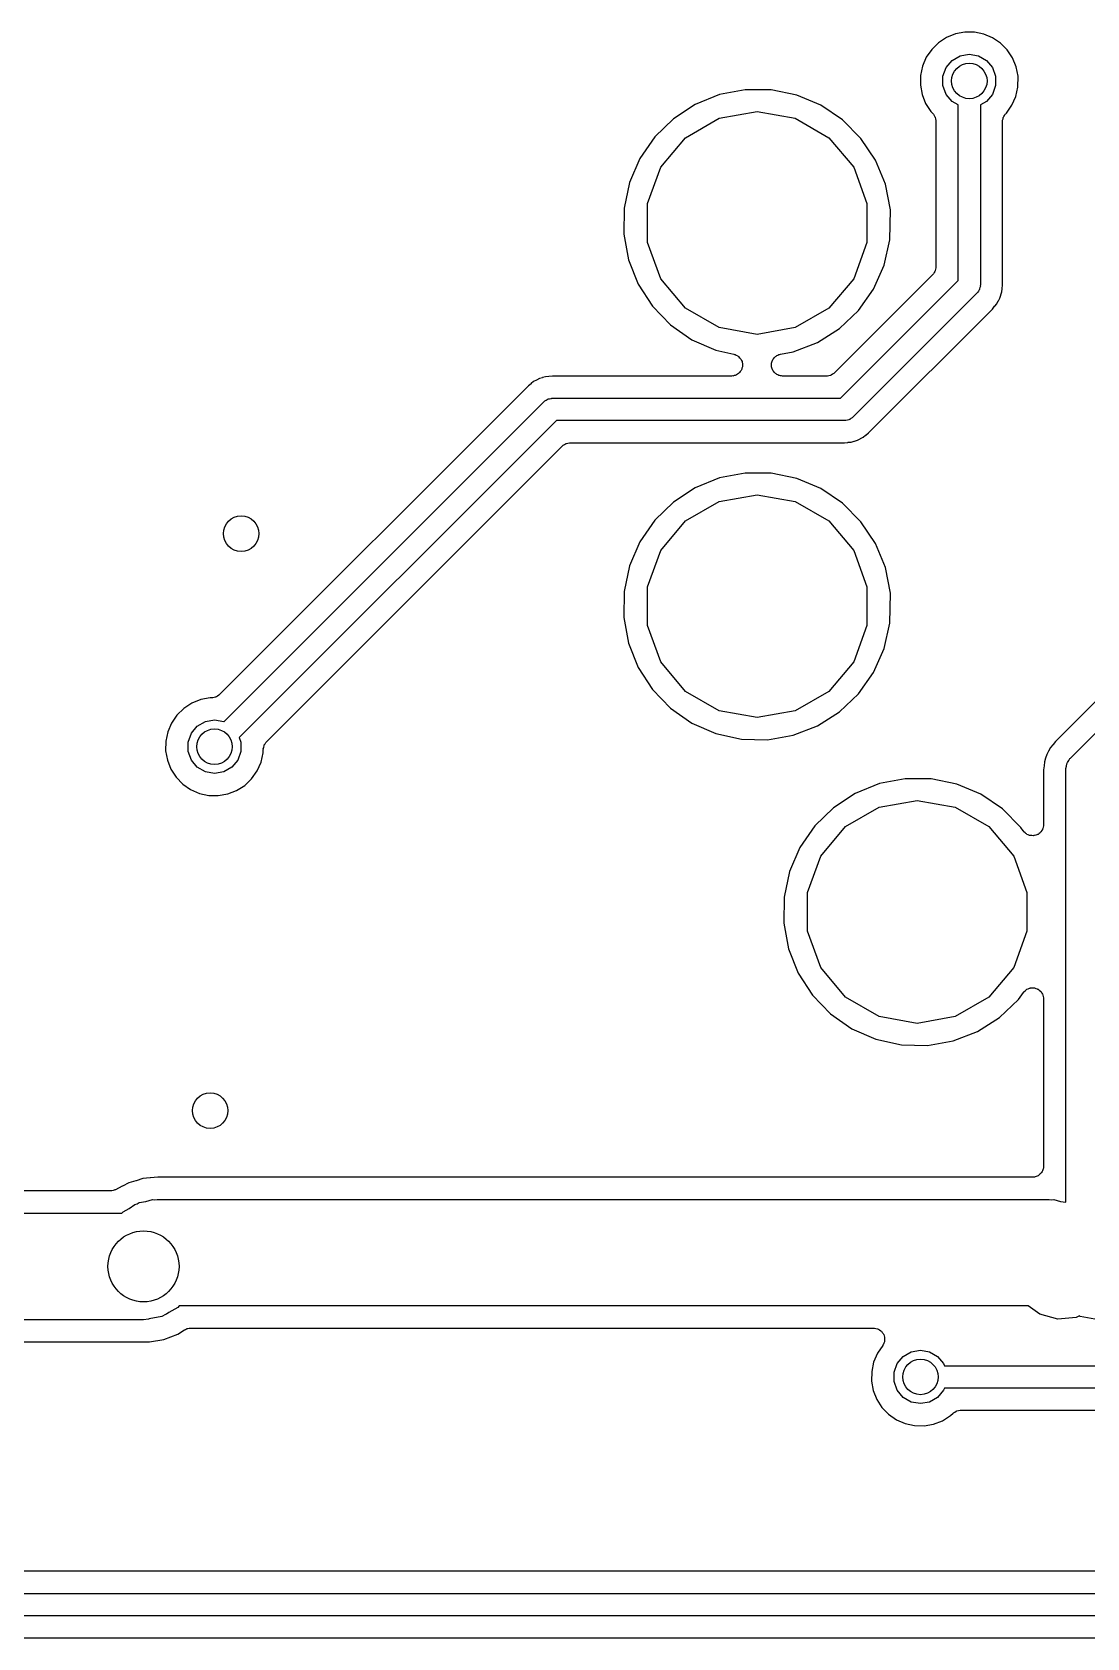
# Model space of a CAD drawing. Extents: x 70 to 229, y -105 to -40.
# Drawn here: x 176.25 to 188.12, y -75.94 to -57.85 of the extents above; entities that cross this region are included whole.
import ezdxf

# ---------------------------------------------------------------- set-up
doc = ezdxf.new("R2010")
doc.units = 0
doc.header["$MEASUREMENT"] = 0
doc.layers.add('BLACK', color=7, linetype='CONTINUOUS')

msp = doc.modelspace()

# ---------------------------------------------------------------- linework, layer by layer
at = {"layer": 'Black'}
for p, q in [((186.644, -57.8698), (186.544, -57.9102)), ((186.75, -57.8496), (186.644, -57.8698)), ((186.858, -57.8504), (186.75, -57.8496)), ((186.963, -57.872), (186.858, -57.8504)), ((187.063, -57.9138), (186.963, -57.872)), ((186.377, -58.0448), (186.316, -58.1337)), ((186.454, -57.9693), (186.377, -58.0448)), ((186.544, -57.9102), (186.454, -57.9693)), ((187.152, -57.9742), (187.063, -57.9138)), ((187.228, -58.0507), (187.152, -57.9742)), ((187.288, -58.1405), (187.228, -58.0507)), ((186.273, -58.2329), (186.251, -58.3384)), ((186.316, -58.1337), (186.273, -58.2329)), ((186.503, -58.3477), (186.539, -58.2494)), ((186.539, -58.2494), (186.606, -58.1693)), ((186.606, -58.1693), (186.697, -58.117)), ((186.697, -58.117), (186.8, -58.0989)), ((186.8, -58.0989), (186.903, -58.117)), ((186.903, -58.117), (186.994, -58.1693)), ((186.994, -58.1693), (187.061, -58.2494)), ((187.061, -58.2494), (187.097, -58.3477)), ((187.329, -58.2403), (187.288, -58.1405)), ((187.35, -58.3452), (187.329, -58.2403)), ((186.251, -58.3384), (186.249, -58.4462)), ((186.503, -58.4523), (186.503, -58.3477)), ((187.097, -58.3477), (187.097, -58.4523)), ((187.348, -58.4701), (187.35, -58.3452)), ((183.986, -58.5541), (183.714, -58.6643)), ((184.275, -58.4989), (183.986, -58.5541)), ((184.57, -58.501), (184.275, -58.4989)), ((184.858, -58.5601), (184.57, -58.501)), ((185.129, -58.6741), (184.858, -58.5601)), ((186.249, -58.4462), (186.269, -58.5523)), ((186.269, -58.5523), (186.308, -58.6526)), ((186.539, -58.5506), (186.503, -58.4523)), ((186.606, -58.6307), (186.539, -58.5506)), ((187.061, -58.5506), (186.994, -58.6307)), ((187.097, -58.4523), (187.061, -58.5506)), ((187.281, -58.673), (187.324, -58.5745)), ((187.324, -58.5745), (187.348, -58.4701)), ((183.714, -58.6643), (183.468, -58.8253)), ((183.983, -58.8209), (184.412, -58.7452)), ((184.412, -58.7452), (184.841, -58.8209)), ((185.373, -58.8386), (185.129, -58.6741)), ((186.308, -58.6526), (186.367, -58.7433)), ((186.367, -58.7433), (186.39, -58.7671)), ((186.39, -58.7671), (186.392, -58.7708)), ((186.392, -58.7708), (186.396, -58.7736)), ((186.396, -58.7736), (186.404, -58.7887)), ((186.404, -58.7887), (186.414, -58.8031)), ((186.675, -58.6703), (186.606, -58.6307)), ((186.675, -58.8243), (186.675, -58.6703)), ((186.994, -58.6307), (186.925, -58.6703)), ((186.925, -58.6703), (186.925, -58.8243)), ((187.188, -58.8004), (187.197, -58.7885)), ((187.197, -58.7885), (187.204, -58.7756)), ((187.204, -58.7756), (187.21, -58.7711)), ((187.21, -58.7711), (187.214, -58.7655)), ((187.214, -58.7655), (187.218, -58.7611)), ((187.218, -58.7611), (187.281, -58.673)), ((183.468, -58.8253), (183.257, -59.0311)), ((183.605, -59.0388), (183.983, -58.8209)), ((184.841, -58.8209), (185.219, -59.0388)), ((185.58, -59.0474), (185.373, -58.8386)), ((186.414, -58.8031), (186.415, -58.8074)), ((186.415, -58.8074), (186.417, -58.8112)), ((186.417, -58.8112), (186.42, -58.8284)), ((186.42, -58.8284), (186.425, -58.8453)), ((186.425, -58.8453), (186.424, -58.8496)), ((186.424, -58.8496), (186.425, -58.854)), ((186.425, -58.854), (186.425, -60.4929)), ((186.675, -60.6482), (186.675, -58.8243)), ((186.925, -58.8243), (186.925, -60.7)), ((187.175, -58.856), (187.176, -58.8491)), ((187.175, -60.1568), (187.175, -58.856)), ((187.176, -58.8421), (187.18, -58.8278)), ((187.176, -58.8491), (187.176, -58.8421)), ((187.18, -58.8278), (187.183, -58.8132)), ((187.183, -58.8132), (187.186, -58.8072)), ((187.186, -58.8072), (187.188, -58.8004)), ((183.257, -59.0311), (183.091, -59.2739)), ((183.325, -59.3726), (183.605, -59.0388)), ((185.219, -59.0388), (185.499, -59.3726)), ((185.743, -59.2924), (185.58, -59.0474)), ((183.091, -59.2739), (182.975, -59.5442)), ((185.855, -59.5644), (185.743, -59.2924)), ((183.176, -59.7821), (183.325, -59.3726)), ((185.499, -59.3726), (185.648, -59.7821)), ((182.975, -59.5442), (182.914, -59.832)), ((185.912, -59.852), (185.855, -59.5644)), ((182.914, -59.832), (182.91, -60.1261)), ((183.176, -60.2179), (183.176, -59.7821)), ((185.648, -59.7821), (185.648, -60.2179)), ((185.907, -60.1898), (185.912, -59.852)), ((182.91, -60.1261), (182.963, -60.4155)), ((183.325, -60.6274), (183.176, -60.2179)), ((185.648, -60.2179), (185.499, -60.6274)), ((185.842, -60.4758), (185.907, -60.1898)), ((187.175, -60.6995), (187.175, -60.1568)), ((182.963, -60.4155), (183.071, -60.689)), ((186.388, -60.5813), (185.281, -61.6884)), ((185.723, -60.7445), (185.842, -60.4758)), ((186.392, -60.5768), (186.388, -60.5813)), ((186.396, -60.5732), (186.392, -60.5768)), ((186.404, -60.5591), (186.396, -60.5732)), ((186.413, -60.5457), (186.404, -60.5591)), ((186.415, -60.5404), (186.413, -60.5457)), ((186.417, -60.5356), (186.415, -60.5404)), ((186.42, -60.5196), (186.417, -60.5356)), ((186.425, -60.5038), (186.42, -60.5196)), ((186.425, -60.4929), (186.424, -60.4983)), ((186.424, -60.4983), (186.425, -60.5038)), ((183.071, -60.689), (183.231, -60.9362)), ((183.605, -60.9612), (183.325, -60.6274)), ((185.499, -60.6274), (185.219, -60.9612)), ((185.348, -61.975), (186.675, -60.6482)), ((185.553, -60.9849), (185.723, -60.7445)), ((186.896, -60.7803), (186.892, -60.7839)), ((186.904, -60.7662), (186.896, -60.7803)), ((186.913, -60.7528), (186.904, -60.7662)), ((186.915, -60.7475), (186.913, -60.7528)), ((186.917, -60.7428), (186.915, -60.7475)), ((186.92, -60.7267), (186.917, -60.7428)), ((186.925, -60.7109), (186.92, -60.7267)), ((186.925, -60.7), (186.924, -60.7054)), ((186.924, -60.7054), (186.925, -60.7109)), ((187.156, -60.8102), (187.167, -60.776)), ((187.167, -60.776), (187.17, -60.7402)), ((187.17, -60.7402), (187.171, -60.7396)), ((187.171, -60.7389), (187.175, -60.6996)), ((187.171, -60.7396), (187.171, -60.7389)), ((187.175, -60.6996), (187.175, -60.6995)), ((183.231, -60.9362), (183.435, -61.1478)), ((183.983, -61.1791), (183.605, -60.9612)), ((185.219, -60.9612), (184.841, -61.1791)), ((186.888, -60.7884), (185.488, -62.1884)), ((186.892, -60.7839), (186.888, -60.7884)), ((187.061, -60.9695), (187.086, -60.9386)), ((187.086, -60.9386), (187.087, -60.9381)), ((187.087, -60.9376), (187.11, -60.91)), ((187.087, -60.9381), (187.087, -60.9376)), ((187.11, -60.91), (187.127, -60.8784)), ((187.127, -60.8784), (187.128, -60.8779)), ((187.128, -60.8773), (187.145, -60.8458)), ((187.128, -60.8779), (187.128, -60.8773)), ((187.145, -60.8458), (187.156, -60.8114)), ((187.156, -60.8108), (187.156, -60.8102)), ((187.156, -60.8114), (187.156, -60.8108)), ((185.34, -61.1877), (185.553, -60.9849)), ((185.666, -62.3648), (187.061, -60.9695)), ((183.435, -61.1478), (183.677, -61.3157)), ((183.677, -61.3157), (183.946, -61.4335)), ((184.412, -61.2548), (183.983, -61.1791)), ((184.841, -61.1791), (184.412, -61.2548)), ((185.092, -61.3454), (185.34, -61.1877)), ((183.946, -61.4335), (184.148, -61.4779)), ((184.148, -61.4779), (184.156, -61.4811)), ((184.156, -61.4811), (184.164, -61.4825)), ((184.164, -61.4825), (184.176, -61.4893)), ((184.176, -61.4893), (184.188, -61.4945)), ((184.188, -61.4945), (184.195, -61.5001)), ((184.195, -61.5001), (184.202, -61.5042)), ((184.202, -61.5042), (184.21, -61.5146)), ((184.609, -61.5126), (184.616, -61.5042)), ((184.616, -61.5042), (184.625, -61.4988)), ((184.625, -61.4988), (184.634, -61.4917)), ((184.634, -61.4917), (184.644, -61.488)), ((184.644, -61.488), (184.654, -61.4825)), ((184.654, -61.4825), (184.664, -61.4806)), ((184.664, -61.4806), (184.675, -61.4769)), ((184.675, -61.4769), (184.817, -61.4517)), ((184.817, -61.4517), (185.092, -61.3454)), ((184.214, -61.6843), (184.207, -61.6894)), ((184.21, -61.5146), (184.22, -61.5237)), ((184.221, -61.6729), (184.214, -61.6843)), ((184.22, -61.5237), (184.224, -61.5311)), ((184.23, -61.6625), (184.221, -61.6729)), ((184.224, -61.5311), (184.23, -61.5375)), ((184.23, -61.5375), (184.234, -61.5502)), ((184.233, -61.6547), (184.23, -61.6625)), ((184.237, -61.6476), (184.233, -61.6547)), ((184.234, -61.5502), (184.241, -61.5622)), ((184.24, -61.6344), (184.237, -61.6476)), ((184.245, -61.6217), (184.24, -61.6344)), ((184.241, -61.5622), (184.242, -61.5705)), ((184.242, -61.5705), (184.245, -61.5783)), ((184.245, -61.5783), (184.245, -61.5918)), ((184.245, -61.5918), (184.246, -61.6052)), ((184.246, -61.6052), (184.245, -61.6134)), ((184.245, -61.6134), (184.245, -61.6217)), ((184.571, -61.6), (184.573, -61.5892)), ((184.573, -61.6108), (184.571, -61.6)), ((184.573, -61.5783), (184.577, -61.568)), ((184.573, -61.5892), (184.573, -61.5783)), ((184.573, -61.6217), (184.573, -61.6108)), ((184.577, -61.632), (184.573, -61.6217)), ((184.577, -61.568), (184.579, -61.5572)), ((184.579, -61.6428), (184.577, -61.632)), ((184.579, -61.5572), (184.584, -61.5478)), ((184.584, -61.6522), (184.579, -61.6428)), ((184.584, -61.5478), (184.588, -61.5375)), ((184.588, -61.6625), (184.584, -61.6522)), ((184.588, -61.5375), (184.595, -61.5291)), ((184.595, -61.6709), (184.588, -61.6625)), ((184.595, -61.5291), (184.601, -61.5197)), ((184.601, -61.6803), (184.595, -61.6709)), ((184.601, -61.5197), (184.609, -61.5126)), ((184.609, -61.6874), (184.601, -61.6803)), ((184.616, -61.6958), (184.609, -61.6874)), ((181.835, -61.8352), (178.357, -65.3131)), ((181.865, -61.8104), (181.835, -61.8352)), ((181.866, -61.8099), (181.865, -61.8104)), ((181.867, -61.8096), (181.866, -61.8099)), ((181.894, -61.7869), (181.867, -61.8096)), ((181.926, -61.7704), (181.894, -61.7869)), ((181.927, -61.77), (181.926, -61.7704)), ((181.959, -61.7529), (181.927, -61.7698)), ((181.927, -61.7698), (181.927, -61.77)), ((181.994, -61.7429), (181.959, -61.7529)), ((181.995, -61.7425), (181.994, -61.7426)), ((181.994, -61.7426), (181.994, -61.7429)), ((182.029, -61.7322), (181.995, -61.7425)), ((182.065, -61.729), (182.029, -61.7322)), ((182.066, -61.7289), (182.065, -61.729)), ((182.106, -61.725), (182.066, -61.7289)), ((182.066, -61.7289), (182.066, -61.7289)), ((184.121, -61.725), (182.106, -61.725)), ((184.13, -61.7236), (184.121, -61.725)), ((184.138, -61.7239), (184.13, -61.7236)), ((184.151, -61.7198), (184.138, -61.7239)), ((184.164, -61.7175), (184.151, -61.7198)), ((184.171, -61.7133), (184.164, -61.7175)), ((184.179, -61.7108), (184.171, -61.7133)), ((184.19, -61.7025), (184.179, -61.7108)), ((184.202, -61.6958), (184.19, -61.7025)), ((184.207, -61.6894), (184.202, -61.6958)), ((184.625, -61.7012), (184.616, -61.6958)), ((184.634, -61.7083), (184.625, -61.7012)), ((184.644, -61.712), (184.634, -61.7083)), ((184.654, -61.7175), (184.644, -61.712)), ((184.664, -61.7194), (184.654, -61.7175)), ((184.675, -61.7231), (184.664, -61.7194)), ((184.686, -61.7231), (184.675, -61.7231)), ((184.696, -61.725), (184.686, -61.7231)), ((185.193, -61.725), (184.696, -61.725)), ((185.198, -61.724), (185.193, -61.725)), ((185.204, -61.7245), (185.198, -61.724)), ((185.22, -61.7203), (185.204, -61.7245)), ((185.236, -61.7175), (185.22, -61.7203)), ((185.24, -61.7147), (185.236, -61.7175)), ((185.246, -61.7133), (185.24, -61.7147)), ((185.259, -61.7039), (185.246, -61.7133)), ((185.273, -61.6958), (185.259, -61.7039)), ((185.277, -61.6915), (185.273, -61.6958)), ((185.281, -61.6884), (185.277, -61.6915)), ((178.405, -65.6182), (182.012, -62.0116)), ((182.012, -62.0116), (182.016, -62.0085)), ((182.016, -62.0085), (182.02, -62.0042)), ((182.02, -62.0042), (182.034, -61.9961)), ((182.034, -61.9961), (182.047, -61.9867)), ((182.047, -61.9867), (182.052, -61.9853)), ((182.052, -61.9853), (182.057, -61.9825)), ((182.057, -61.9825), (182.073, -61.9797)), ((182.073, -61.9797), (182.089, -61.9755)), ((182.089, -61.9755), (182.095, -61.976)), ((182.095, -61.976), (182.1, -61.975)), ((182.1, -61.975), (185.348, -61.975)), ((182.152, -62.225), (178.579, -65.7982)), ((185.4, -62.225), (182.152, -62.225)), ((185.405, -62.224), (185.4, -62.225)), ((185.411, -62.2245), (185.405, -62.224)), ((185.427, -62.2203), (185.411, -62.2245)), ((185.443, -62.2175), (185.427, -62.2203)), ((185.448, -62.2147), (185.443, -62.2175)), ((185.453, -62.2133), (185.448, -62.2147)), ((185.466, -62.2039), (185.453, -62.2133)), ((185.48, -62.1958), (185.466, -62.2039)), ((185.484, -62.1915), (185.48, -62.1958)), ((185.488, -62.1884), (185.484, -62.1915)), ((185.606, -62.4131), (185.633, -62.3904)), ((185.633, -62.3904), (185.634, -62.3901)), ((185.634, -62.3896), (185.665, -62.3648)), ((185.634, -62.3901), (185.634, -62.3896)), ((185.665, -62.3648), (185.666, -62.3648)), ((180.364, -64.3662), (182.219, -62.5116)), ((182.219, -62.5116), (182.223, -62.5085)), ((182.223, -62.5085), (182.227, -62.5042)), ((182.227, -62.5042), (182.241, -62.4961)), ((182.241, -62.4961), (182.254, -62.4867)), ((182.254, -62.4867), (182.26, -62.4853)), ((182.26, -62.4853), (182.264, -62.4825)), ((182.264, -62.4825), (182.28, -62.4797)), ((182.28, -62.4797), (182.296, -62.4755)), ((182.296, -62.4755), (182.302, -62.476)), ((182.302, -62.476), (182.307, -62.475)), ((182.307, -62.475), (185.394, -62.475)), ((185.394, -62.475), (185.434, -62.4711)), ((185.434, -62.4711), (185.435, -62.471)), ((185.434, -62.4711), (185.434, -62.4711)), ((185.435, -62.471), (185.471, -62.4678)), ((185.471, -62.4678), (185.505, -62.4575)), ((185.505, -62.4575), (185.506, -62.4574)), ((185.506, -62.4571), (185.541, -62.4471)), ((185.506, -62.4574), (185.506, -62.4571)), ((185.541, -62.4471), (185.573, -62.4302)), ((185.573, -62.43), (185.574, -62.4296)), ((185.573, -62.4302), (185.573, -62.43)), ((185.574, -62.4296), (185.606, -62.4131)), ((183.986, -62.8721), (183.714, -62.9823)), ((184.275, -62.8169), (183.986, -62.8721)), ((184.57, -62.819), (184.275, -62.8169)), ((184.858, -62.8781), (184.57, -62.819)), ((185.129, -62.9921), (184.858, -62.8781)), ((183.714, -62.9823), (183.468, -63.1433)), ((183.983, -63.1389), (184.412, -63.0632)), ((184.412, -63.0632), (184.841, -63.1389)), ((185.373, -63.1566), (185.129, -62.9921)), ((183.468, -63.1433), (183.257, -63.3491)), ((183.605, -63.3568), (183.983, -63.1389)), ((184.841, -63.1389), (185.219, -63.3568)), ((185.58, -63.3654), (185.373, -63.1566)), ((183.257, -63.3491), (183.091, -63.5919)), ((183.325, -63.6906), (183.605, -63.3568)), ((185.219, -63.3568), (185.499, -63.6906)), ((185.743, -63.6104), (185.58, -63.3654)), ((183.091, -63.5919), (182.975, -63.8622)), ((185.855, -63.8824), (185.743, -63.6104)), ((183.176, -64.1001), (183.325, -63.6906)), ((185.499, -63.6906), (185.648, -64.1001)), ((182.975, -63.8622), (182.914, -64.15)), ((185.912, -64.17), (185.855, -63.8824)), ((182.914, -64.15), (182.91, -64.4441)), ((183.176, -64.5359), (183.176, -64.1001)), ((185.648, -64.1001), (185.648, -64.5359)), ((185.907, -64.5078), (185.912, -64.17)), ((178.885, -65.8451), (180.364, -64.3662)), ((182.91, -64.4441), (182.963, -64.7335)), ((183.325, -64.9454), (183.176, -64.5359)), ((185.648, -64.5359), (185.499, -64.9454)), ((185.842, -64.7938), (185.907, -64.5078)), ((182.963, -64.7335), (183.071, -65.007)), ((185.723, -65.0625), (185.842, -64.7938)), ((183.071, -65.007), (183.231, -65.2542)), ((183.605, -65.2792), (183.325, -64.9454)), ((185.499, -64.9454), (185.219, -65.2792)), ((185.553, -65.3029), (185.723, -65.0625)), ((183.231, -65.2542), (183.435, -65.4658)), ((183.983, -65.4971), (183.605, -65.2792)), ((185.219, -65.2792), (184.841, -65.4971)), ((185.34, -65.5057), (185.553, -65.3029)), ((177.954, -65.4693), (177.877, -65.5448)), ((178.044, -65.4102), (177.954, -65.4693)), ((178.144, -65.3698), (178.044, -65.4102)), ((178.25, -65.3496), (178.144, -65.3698)), ((178.267, -65.3497), (178.25, -65.3496)), ((178.273, -65.3487), (178.267, -65.3497)), ((178.279, -65.3493), (178.273, -65.3487)), ((178.294, -65.3451), (178.279, -65.3493)), ((178.31, -65.3425), (178.294, -65.3451)), ((178.315, -65.3396), (178.31, -65.3425)), ((178.321, -65.338), (178.315, -65.3396)), ((178.334, -65.3289), (178.321, -65.338)), ((178.348, -65.321), (178.334, -65.3289)), ((178.352, -65.3165), (178.348, -65.321)), ((178.357, -65.3131), (178.352, -65.3165)), ((183.435, -65.4658), (183.677, -65.6337)), ((188.263, -65.3502), (187.773, -65.8405)), ((187.946, -66.0216), (188.55, -65.4172)), ((177.816, -65.6337), (177.773, -65.7329)), ((177.877, -65.5448), (177.816, -65.6337)), ((178.106, -65.6693), (178.197, -65.617)), ((178.197, -65.617), (178.3, -65.5989)), ((178.3, -65.5989), (178.403, -65.617)), ((178.403, -65.617), (178.405, -65.6182)), ((183.677, -65.6337), (183.946, -65.7515)), ((184.412, -65.5728), (183.983, -65.4971)), ((184.841, -65.4971), (184.412, -65.5728)), ((184.817, -65.7697), (185.092, -65.6634)), ((185.092, -65.6634), (185.34, -65.5057)), ((177.751, -65.8384), (177.749, -65.9462)), ((177.773, -65.7329), (177.751, -65.8384)), ((178.003, -65.8477), (178.039, -65.7494)), ((178.003, -65.9523), (178.003, -65.8477)), ((178.039, -65.7494), (178.106, -65.6693)), ((178.579, -65.7982), (178.597, -65.8477)), ((178.597, -65.8477), (178.597, -65.9523)), ((178.879, -65.8518), (178.883, -65.8489)), ((178.883, -65.8489), (178.885, -65.8451)), ((183.946, -65.7515), (184.234, -65.8147)), ((184.234, -65.8147), (184.528, -65.8208)), ((184.528, -65.8208), (184.817, -65.7697)), ((187.773, -65.8405), (187.743, -65.8768)), ((177.749, -65.9462), (177.769, -66.0523)), ((178.039, -66.0506), (178.003, -65.9523)), ((178.597, -65.9523), (178.561, -66.0506)), ((178.824, -66.0745), (178.848, -65.9701)), ((178.848, -65.9701), (178.849, -65.9317)), ((178.849, -65.9226), (178.854, -65.906)), ((178.85, -65.9272), (178.849, -65.9226)), ((178.849, -65.9317), (178.85, -65.9272)), ((178.854, -65.906), (178.857, -65.8891)), ((178.857, -65.8891), (178.859, -65.8851)), ((178.859, -65.8851), (178.86, -65.8806)), ((178.86, -65.8806), (178.87, -65.8666)), ((178.87, -65.8666), (178.879, -65.8518)), ((187.673, -65.988), (187.66, -66.0294)), ((187.66, -66.0294), (187.66, -66.03)), ((187.694, -65.9502), (187.673, -65.988)), ((187.715, -65.9109), (187.694, -65.949)), ((187.694, -65.949), (187.694, -65.9495)), ((187.694, -65.9495), (187.694, -65.9502)), ((187.742, -65.8778), (187.715, -65.9109)), ((187.743, -65.8772), (187.742, -65.8778)), ((187.743, -65.8768), (187.743, -65.8772)), ((187.934, -66.0344), (187.941, -66.0288)), ((187.941, -66.0288), (187.946, -66.0216)), ((177.769, -66.0523), (177.808, -66.1526)), ((177.808, -66.1526), (177.867, -66.2433)), ((178.106, -66.1307), (178.039, -66.0506)), ((178.197, -66.183), (178.106, -66.1307)), ((178.3, -66.2011), (178.197, -66.183)), ((178.403, -66.183), (178.3, -66.2011)), ((178.494, -66.1307), (178.403, -66.183)), ((178.561, -66.0506), (178.494, -66.1307)), ((178.718, -66.2611), (178.781, -66.173)), ((178.781, -66.173), (178.824, -66.0745)), ((187.642, -66.1161), (187.637, -66.1624)), ((187.637, -66.1624), (187.637, -66.1634)), ((187.637, -66.1634), (187.637, -66.7791)), ((187.647, -66.0718), (187.642, -66.1148)), ((187.642, -66.1148), (187.642, -66.1155)), ((187.642, -66.1155), (187.642, -66.1161)), ((187.66, -66.0306), (187.647, -66.0718)), ((187.66, -66.03), (187.66, -66.0306)), ((187.887, -66.163), (187.889, -66.1543)), ((187.887, -71.033), (187.887, -66.163)), ((187.888, -66.1456), (187.895, -66.1203)), ((187.889, -66.1543), (187.888, -66.1456)), ((187.895, -66.1203), (187.899, -66.0946)), ((187.899, -66.0946), (187.903, -66.087)), ((187.903, -66.087), (187.906, -66.0785)), ((187.906, -66.0785), (187.921, -66.0571)), ((187.921, -66.0571), (187.934, -66.0344)), ((177.867, -66.2433), (177.942, -66.3209)), ((177.942, -66.3209), (178.03, -66.3824)), ((178.03, -66.3824), (178.129, -66.4256)), ((178.549, -66.3933), (178.64, -66.3355)), ((178.64, -66.3355), (178.718, -66.2611)), ((185.788, -66.3161), (185.516, -66.4263)), ((186.077, -66.2609), (185.788, -66.3161)), ((186.372, -66.263), (186.077, -66.2609)), ((186.66, -66.3221), (186.372, -66.263)), ((186.931, -66.4361), (186.66, -66.3221)), ((178.129, -66.4256), (178.235, -66.4488)), ((178.235, -66.4488), (178.342, -66.451)), ((178.342, -66.451), (178.449, -66.4323)), ((178.449, -66.4323), (178.549, -66.3933)), ((185.516, -66.4263), (185.27, -66.5873)), ((185.785, -66.5829), (186.214, -66.5072)), ((186.214, -66.5072), (186.643, -66.5829)), ((187.175, -66.6006), (186.931, -66.4361)), ((185.27, -66.5873), (185.059, -66.7931)), ((185.407, -66.8008), (185.785, -66.5829)), ((186.643, -66.5829), (187.021, -66.8008)), ((187.382, -66.8094), (187.175, -66.6006)), ((185.059, -66.7931), (184.893, -67.0359)), ((185.127, -67.1346), (185.407, -66.8008)), ((187.021, -66.8008), (187.301, -67.1346)), ((187.408, -66.8483), (187.382, -66.8094)), ((187.413, -66.8533), (187.408, -66.8483)), ((187.416, -66.8594), (187.413, -66.8533)), ((187.428, -66.869), (187.416, -66.8594)), ((187.438, -66.8797), (187.428, -66.869)), ((187.444, -66.8828), (187.438, -66.8797)), ((187.45, -66.8873), (187.444, -66.8828)), ((187.463, -66.8924), (187.45, -66.8873)), ((187.477, -66.899), (187.463, -66.8924)), ((187.484, -66.8998), (187.477, -66.899)), ((187.49, -66.9022), (187.484, -66.8998)), ((187.505, -66.9022), (187.49, -66.9022)), ((187.52, -66.9038), (187.505, -66.9022)), ((187.527, -66.9022), (187.52, -66.9038)), ((187.534, -66.9022), (187.527, -66.9022)), ((187.548, -66.8971), (187.534, -66.9022)), ((187.562, -66.8936), (187.548, -66.8971)), ((187.568, -66.8897), (187.562, -66.8936)), ((187.575, -66.8873), (187.568, -66.8897)), ((187.586, -66.8778), (187.575, -66.8873)), ((187.598, -66.8696), (187.586, -66.8778)), ((187.602, -66.864), (187.598, -66.8696)), ((187.608, -66.8594), (187.602, -66.864)), ((187.615, -66.8466), (187.608, -66.8594)), ((187.624, -66.8347), (187.615, -66.8466)), ((187.626, -66.8279), (187.624, -66.8347)), ((187.629, -66.8218), (187.626, -66.8279)), ((187.632, -66.8072), (187.629, -66.8218)), ((187.636, -66.793), (187.632, -66.8072)), ((187.637, -66.7791), (187.636, -66.786)), ((187.636, -66.786), (187.636, -66.793)), ((184.893, -67.0359), (184.777, -67.3062)), ((184.978, -67.5441), (185.127, -67.1346)), ((187.301, -67.1346), (187.45, -67.5441)), ((184.777, -67.3062), (184.716, -67.594)), ((184.716, -67.594), (184.712, -67.8881)), ((184.978, -67.9799), (184.978, -67.5441)), ((187.45, -67.5441), (187.45, -67.9799)), ((184.712, -67.8881), (184.765, -68.1775)), ((185.127, -68.3894), (184.978, -67.9799)), ((187.45, -67.9799), (187.301, -68.3894)), ((184.765, -68.1775), (184.873, -68.451)), ((184.873, -68.451), (185.033, -68.6982)), ((185.407, -68.7232), (185.127, -68.3894)), ((187.301, -68.3894), (187.021, -68.7232)), ((185.033, -68.6982), (185.237, -68.9098)), ((185.785, -68.9411), (185.407, -68.7232)), ((187.021, -68.7232), (186.643, -68.9411)), ((187.355, -68.7469), (187.41, -68.6691)), ((187.41, -68.6691), (187.414, -68.6654)), ((187.414, -68.6654), (187.416, -68.6608)), ((187.416, -68.6608), (187.429, -68.6502)), ((187.429, -68.6502), (187.441, -68.6385)), ((187.441, -68.6385), (187.445, -68.6363)), ((187.445, -68.6363), (187.45, -68.6329)), ((187.45, -68.6329), (187.465, -68.6272)), ((187.465, -68.6272), (187.48, -68.6203)), ((187.48, -68.6203), (187.485, -68.6199)), ((187.485, -68.6199), (187.49, -68.6181)), ((187.49, -68.6181), (187.507, -68.6181)), ((187.507, -68.6181), (187.523, -68.6167)), ((187.523, -68.6167), (187.528, -68.6181)), ((187.528, -68.6181), (187.534, -68.6181)), ((187.534, -68.6181), (187.549, -68.6237)), ((187.549, -68.6237), (187.565, -68.628)), ((187.565, -68.628), (187.57, -68.6311)), ((187.57, -68.6311), (187.575, -68.6329)), ((187.575, -68.6329), (187.587, -68.6435)), ((187.587, -68.6435), (187.601, -68.6531)), ((187.601, -68.6531), (187.604, -68.6574)), ((187.604, -68.6574), (187.608, -68.6608)), ((187.608, -68.6608), (187.616, -68.6751)), ((187.616, -68.6751), (187.625, -68.6887)), ((187.625, -68.6887), (187.627, -68.6938)), ((187.627, -68.6938), (187.629, -68.6984)), ((187.629, -68.6984), (187.632, -68.7147)), ((187.632, -68.7147), (187.637, -68.7307)), ((187.637, -68.7307), (187.636, -68.736)), ((187.636, -68.736), (187.637, -68.7412)), ((187.637, -68.7412), (187.637, -70.625)), ((185.237, -68.9098), (185.479, -69.0777)), ((187.142, -68.9497), (187.355, -68.7469)), ((185.479, -69.0777), (185.748, -69.1955)), ((186.214, -69.0168), (185.785, -68.9411)), ((186.643, -68.9411), (186.214, -69.0168)), ((186.894, -69.1074), (187.142, -68.9497)), ((185.748, -69.1955), (186.036, -69.2587)), ((186.036, -69.2587), (186.33, -69.2648)), ((186.33, -69.2648), (186.619, -69.2137)), ((186.619, -69.2137), (186.894, -69.1074)), ((187.575, -70.7333), (187.564, -70.737)), ((187.583, -70.7262), (187.575, -70.7333)), ((187.592, -70.7208), (187.583, -70.7262)), ((187.599, -70.7124), (187.592, -70.7208)), ((187.608, -70.7053), (187.599, -70.7124)), ((187.613, -70.6959), (187.608, -70.7053)), ((187.62, -70.6875), (187.613, -70.6959)), ((187.624, -70.6772), (187.62, -70.6875)), ((187.629, -70.6678), (187.624, -70.6772)), ((187.631, -70.657), (187.629, -70.6678)), ((187.635, -70.6467), (187.631, -70.657)), ((187.637, -70.625), (187.635, -70.6358)), ((187.635, -70.6358), (187.635, -70.6467)), ((177.128, -70.905), (173.764, -70.905)), ((177.136, -70.9036), (177.128, -70.905)), ((177.145, -70.904), (177.136, -70.9036)), ((177.158, -70.8998), (177.145, -70.904)), ((177.171, -70.8975), (177.158, -70.8998)), ((177.178, -70.8934), (177.171, -70.8975)), ((177.186, -70.891), (177.178, -70.8934)), ((177.261, -70.8518), (177.186, -70.891)), ((177.262, -70.8514), (177.261, -70.8518)), ((177.263, -70.8512), (177.262, -70.8514)), ((177.335, -70.8126), (177.263, -70.8512)), ((177.414, -70.7896), (177.335, -70.8126)), ((177.415, -70.7893), (177.414, -70.7896)), ((177.416, -70.7893), (177.415, -70.7893)), ((177.494, -70.7655), (177.416, -70.7893)), ((177.576, -70.7583), (177.494, -70.7655)), ((177.577, -70.7581), (177.576, -70.7583)), ((177.578, -70.7582), (177.577, -70.7581)), ((177.661, -70.75), (177.578, -70.7582)), ((187.512, -70.75), (177.661, -70.75)), ((187.523, -70.7481), (187.512, -70.75)), ((187.534, -70.7481), (187.523, -70.7481)), ((187.544, -70.7444), (187.534, -70.7481)), ((187.555, -70.7425), (187.544, -70.7444)), ((187.564, -70.737), (187.555, -70.7425)), ((177.337, -71.1012), (177.401, -71.0562)), ((177.401, -71.0562), (177.427, -71.0494)), ((177.427, -71.0494), (177.45, -71.0362)), ((177.45, -71.0362), (177.527, -71.0226)), ((177.527, -71.0226), (177.603, -71.0023)), ((177.603, -71.0023), (177.629, -71.0046)), ((177.629, -71.0046), (177.655, -71)), ((177.655, -71), (187.7, -71)), ((187.7, -71), (187.726, -71.0046)), ((187.726, -71.0046), (187.752, -71.0023)), ((187.752, -71.0023), (187.828, -71.0226)), ((187.828, -71.0226), (187.887, -71.033)), ((173.768, -71.155), (177.257, -71.155)), ((177.257, -71.155), (177.269, -71.1404)), ((177.269, -71.1404), (177.337, -71.1012)), ((177.487, -72.355), (173.768, -72.355)), ((177.5, -72.3573), (177.487, -72.355)), ((177.555, -72.3475), (177.5, -72.3573)), ((177.557, -72.3477), (177.555, -72.3475)), ((177.563, -72.3462), (177.557, -72.3477)), ((177.706, -72.321), (177.563, -72.3462)), ((177.748, -72.2965), (177.706, -72.321)), ((177.759, -72.2938), (177.748, -72.2965)), ((177.784, -72.2757), (177.759, -72.2938)), ((177.887, -72.2164), (177.784, -72.2757)), ((177.901, -72.2), (177.887, -72.2164)), ((187.462, -72.2), (177.901, -72.2)), ((187.596, -72.2938), (187.462, -72.2)), ((187.798, -72.3477), (187.596, -72.2938)), ((188.005, -72.3296), (187.798, -72.3477)), ((188.04, -72.3133), (188.005, -72.3296)), ((188.05, -72.3188), (188.04, -72.3133)), ((188.255, -72.355), (188.05, -72.3188)), ((177.73, -72.5777), (177.885, -72.5174)), ((177.885, -72.5174), (177.961, -72.4695)), ((177.961, -72.4695), (177.973, -72.4643)), ((177.973, -72.4643), (177.985, -72.4575)), ((177.985, -72.4575), (177.993, -72.4561)), ((177.993, -72.4561), (178.001, -72.4529)), ((178.001, -72.4529), (178.014, -72.4523)), ((178.014, -72.4523), (178.028, -72.45)), ((178.028, -72.45), (185.723, -72.45)), ((185.723, -72.45), (185.728, -72.4508)), ((185.728, -72.4508), (185.732, -72.4504)), ((185.732, -72.4504), (185.749, -72.4546)), ((185.749, -72.4546), (185.766, -72.4575)), ((185.766, -72.4575), (185.77, -72.46)), ((185.77, -72.46), (185.775, -72.4612)), ((185.775, -72.4612), (185.789, -72.4707)), ((185.789, -72.4707), (185.803, -72.4792)), ((185.803, -72.4792), (185.806, -72.483)), ((185.806, -72.483), (185.81, -72.4857)), ((185.81, -72.4857), (185.82, -72.4995)), ((185.82, -72.4995), (185.831, -72.5125)), ((185.831, -72.5125), (185.833, -72.5171)), ((185.833, -72.5171), (185.836, -72.521)), ((185.836, -72.521), (185.84, -72.5373)), ((185.84, -72.5373), (185.846, -72.5533)), ((173.841, -72.605), (177.488, -72.605)), ((177.488, -72.605), (177.489, -72.6052)), ((177.489, -72.6052), (177.49, -72.605)), ((177.49, -72.605), (177.566, -72.6066)), ((177.566, -72.6066), (177.73, -72.5777)), ((185.826, -72.6456), (185.766, -72.7338)), ((185.828, -72.6412), (185.826, -72.6456)), ((185.831, -72.6375), (185.828, -72.6412)), ((185.837, -72.6215), (185.831, -72.6375)), ((185.844, -72.6061), (185.837, -72.6215)), ((185.846, -72.5967), (185.844, -72.6013)), ((185.844, -72.6013), (185.844, -72.6061)), ((185.846, -72.5533), (185.846, -72.5581)), ((185.846, -72.5581), (185.847, -72.5628)), ((185.847, -72.5628), (185.846, -72.5797)), ((185.846, -72.5797), (185.846, -72.5967)), ((186.056, -72.7693), (186.147, -72.717)), ((186.147, -72.717), (186.25, -72.6989)), ((186.25, -72.6989), (186.353, -72.717)), ((186.353, -72.717), (186.444, -72.7693)), ((185.723, -72.8329), (185.701, -72.9384)), ((185.766, -72.7338), (185.723, -72.8329)), ((185.953, -72.9477), (185.989, -72.8494)), ((185.989, -72.8494), (186.056, -72.7693)), ((186.444, -72.7693), (186.511, -72.8494)), ((186.511, -72.8494), (186.52, -72.875)), ((186.52, -72.875), (186.674, -72.875)), ((186.674, -72.875), (200.4, -72.875)), ((185.701, -72.9384), (185.699, -73.0462)), ((185.699, -73.0462), (185.719, -73.1523)), ((185.953, -73.0523), (185.953, -72.9477)), ((185.989, -73.1506), (185.953, -73.0523)), ((185.719, -73.1523), (185.758, -73.2526)), ((185.758, -73.2526), (185.817, -73.3433)), ((186.056, -73.2307), (185.989, -73.1506)), ((186.147, -73.283), (186.056, -73.2307)), ((186.444, -73.2307), (186.353, -73.283)), ((186.511, -73.1506), (186.444, -73.2307)), ((186.52, -73.125), (186.511, -73.1506)), ((186.674, -73.125), (186.52, -73.125)), ((200.348, -73.125), (186.674, -73.125)), ((185.817, -73.3433), (185.892, -73.4209)), ((185.892, -73.4209), (185.98, -73.4824)), ((186.25, -73.3011), (186.147, -73.283)), ((186.353, -73.283), (186.25, -73.3011)), ((186.499, -73.4933), (186.59, -73.4355)), ((186.59, -73.4355), (186.618, -73.4095)), ((186.618, -73.4095), (186.621, -73.4073)), ((186.621, -73.4073), (186.623, -73.4042)), ((186.623, -73.4042), (186.639, -73.3953)), ((186.639, -73.3953), (186.654, -73.3855)), ((186.654, -73.3855), (186.658, -73.3845)), ((186.658, -73.3845), (186.661, -73.3825)), ((186.661, -73.3825), (186.679, -73.3794)), ((186.679, -73.3794), (186.696, -73.3752)), ((186.696, -73.3752), (186.7, -73.3757)), ((186.7, -73.3757), (186.704, -73.375)), ((186.704, -73.375), (200.193, -73.375)), ((185.98, -73.4824), (186.079, -73.5256)), ((186.079, -73.5256), (186.185, -73.5488)), ((186.185, -73.5488), (186.292, -73.551)), ((186.292, -73.551), (186.399, -73.5323)), ((186.399, -73.5323), (186.499, -73.4933)), ((192.746, -75.19), (175.314, -75.19)), ((175.153, -75.44), (192.93, -75.44)), ((192.93, -75.69), (175.183, -75.69)), ((175.391, -75.94), (192.744, -75.94))]:
    msp.add_line(p, q, dxfattribs=at)
for centre, radius in [((186.8, -58.4), 0.2), ((178.6, -63.5), 0.2), ((178.3, -65.9), 0.2), ((178.25, -70), 0.2), ((177.5, -71.755), 0.4), ((186.25, -73), 0.2)]:
    msp.add_circle(centre, radius, dxfattribs=at)

doc.saveas('drawing.dxf')
